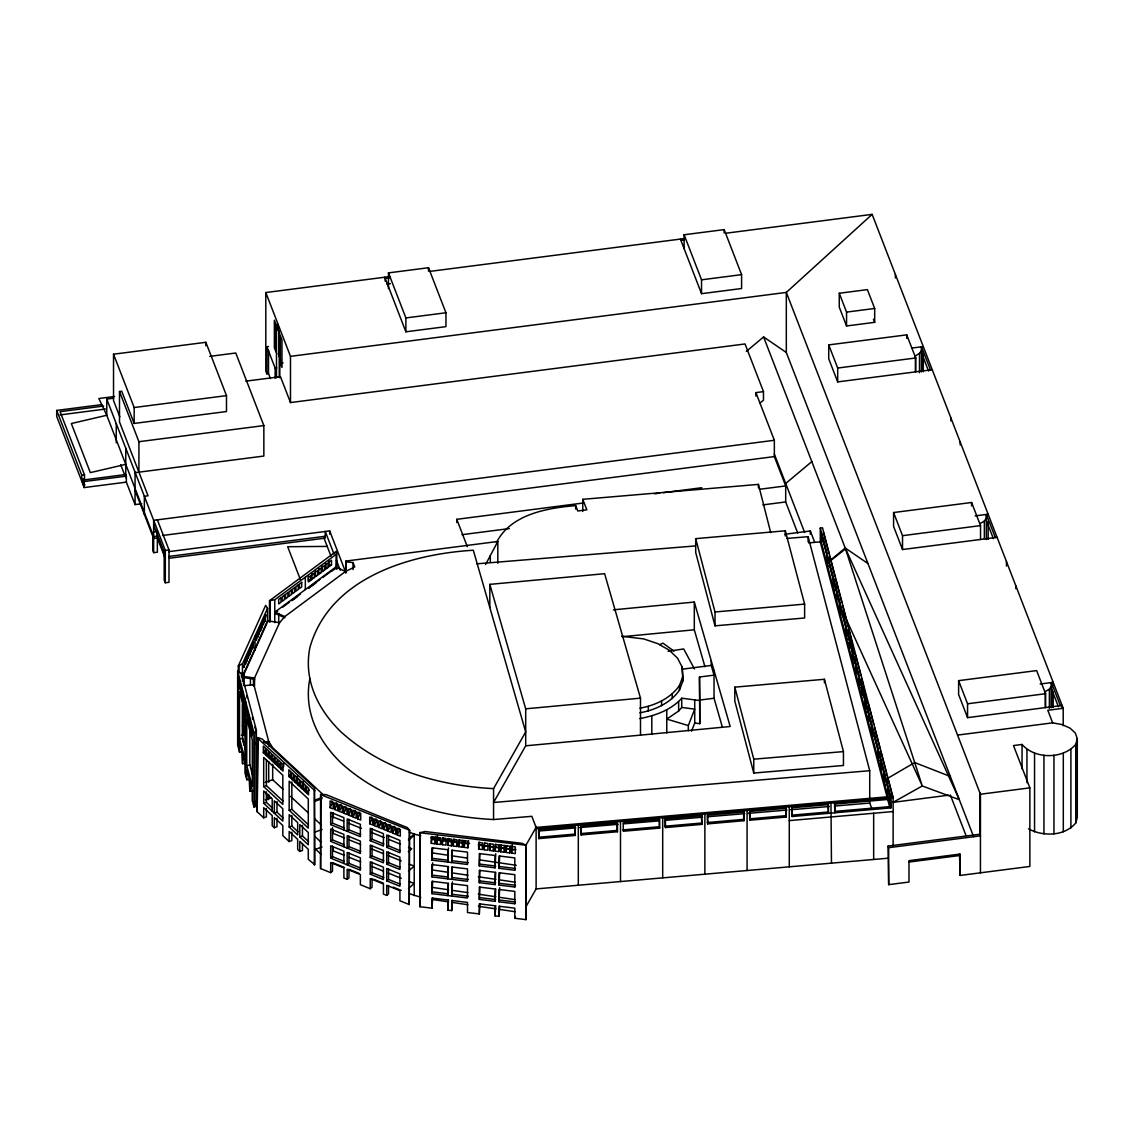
<?xml version="1.0" encoding="UTF-8"?>
<svg xmlns="http://www.w3.org/2000/svg" width="1134" height="1134" viewBox="0 0 1134 1134"><rect width="100%" height="100%" fill="white"/><g stroke="black" fill="none" stroke-linecap="round" stroke-linejoin="round"><path stroke-width="1.5" d="M435.669 836.878L435.031 843.795L431.317 843.342L431.969 836.424M436.803 844.008L436.803 837.346L440.516 837.799L440.516 844.461L436.803 844.008L437.441 835.574M442.288 844.674L442.288 838.026L446.002 838.48L446.002 845.128L442.288 844.674L442.926 837.757M451.913 843.2L451.474 845.794L447.774 845.34L448.412 838.423M453.898 842.123L457.612 842.576L456.959 846.46L453.246 846.007L453.898 839.089M463.097 840.209L462.445 847.126L458.731 846.687L459.383 839.77M468.583 840.889L467.931 847.807L464.217 847.353L464.869 840.436M478.676 849.111L478.676 842.449L482.389 842.902L482.389 849.564L478.676 849.111L479.328 842.193M484.161 849.777L484.161 843.115L487.875 843.568L487.875 850.231L484.161 849.777L484.813 842.86M493.786 848.303L493.361 850.897L489.647 850.443L490.299 843.526M499.484 844.646L498.847 851.563L495.133 851.11L495.771 844.192M504.97 845.312L504.332 852.229L500.618 851.776L501.256 844.858M510.456 845.978L509.804 852.896L506.104 852.456L506.742 845.539M511.576 853.122L511.576 846.46L515.29 846.914L515.29 853.576L511.576 853.122L512.228 844.688M1028.467 828.826C1042.996 836.75 1064.543 836.353 1075.769 823L1075.769 744.414L1077.3 738.716L1075.315 733.06L1070.057 728.141L1062.175 724.598L1052.65 722.84L957.564 735.101M1075.769 823L1077.3 817.302L1077.3 738.716M335.891 568.658L336.217 551.379L269.495 600.708L269.495 621.843M419.906 832.753L424.995 831.52L522.164 843.356L526.119 845.255L525.963 919.631L514.808 918.271L514.808 908.164L499.031 906.25L499.031 916.357L495.09 915.875L495.09 905.768L479.313 903.841L479.313 913.947L467.506 912.516L467.506 902.409L451.715 900.481L451.715 910.588L447.788 910.106L447.788 899.999L431.997 898.085L431.997 908.192L419.906 906.718L419.906 832.753L526.119 845.255M452.367 850.202L451.715 862.549L451.715 850.216L467.506 852.13L467.506 864.477L431.997 860.153L432.649 847.807M419.906 906.718L420.062 832.328M452.367 866.986L451.715 879.332L451.715 866.986L467.506 868.913L467.506 881.26L431.997 876.936L432.649 862.818M452.367 881.954L451.715 896.058L451.715 883.726L467.506 885.64L467.506 897.986L431.997 893.663L432.649 881.316M448.44 847.963L447.788 862.081L447.788 849.735L431.997 847.807L431.997 860.153M431.997 908.192L432.649 898M448.44 866.504L447.788 878.85L447.788 866.518L431.997 864.59L431.997 876.936M448.44 883.23L447.788 895.591L447.788 883.244L431.997 881.316L431.997 893.663M447.788 910.106L448.44 899.914M451.715 910.588L452.367 900.396M495.742 853.718L495.09 867.836L479.313 865.908L479.951 853.562M495.742 872.259L495.09 884.619L479.313 882.691L479.951 870.345M495.742 888.999L495.09 901.346L479.313 899.418L479.951 887.071M479.313 913.947L479.951 903.755M499.669 866.546L515.46 868.474L514.808 870.246L499.031 868.318L499.669 855.972M499.669 883.329L515.46 885.243L514.808 887.015L499.031 885.101L499.669 872.741M499.669 900.056L515.46 901.969L514.808 903.741L499.031 901.828L499.669 887.709M495.09 915.875L495.742 905.683M499.031 916.357L499.669 906.165M514.808 918.271L515.46 916.499M639.888 712.804C655.055 710.054 670.336 703.151 679.436 690.237L679.436 685.616L682.824 676.474L682.186 667.146L677.551 658.188L669.216 650.179L657.692 643.616L643.701 638.91L621.659 636.259M679.436 690.237L682.824 681.095L682.824 676.474M688.31 725.562L694.717 709.133L681.718 707.446L678.642 711.046L666.764 719.084L688.31 725.562L688.31 730.764M691.513 731.217L694.717 723.01L694.717 699.891M252.925 790.965L249.82 791.249L249.82 781.142L252.244 790.341L252.244 800.448L253.959 806.954L254.696 806.898L256.369 804.091L256.369 730.126L241.443 673.454L237.658 671.13L237.658 745.081L238.395 745.024L238.296 665.913L265.639 605.358L267.525 608.363L267.525 622.438M242.478 681.449L242.478 663.829L267.525 608.363M266.816 623.53L242.478 677.437L254.526 679.138M243.229 714.859L245.383 710.068M245.539 716.915L244.093 720.104L243.626 696.319L244.193 705.135M245.341 719.381L242.478 725.717L245.922 726.214M497.812 563.3L497.812 541.471L345.87 561.075L346.196 561.925L353.028 562.549L354.729 566.943L345.487 571.508L284.79 616.584L279.545 622.722L254.526 677.99L253.888 685.957M496.423 542.662C510.711 514.113 547.098 508.075 575.675 505.594L577.759 510.98L586.831 509.818L582.763 499.314L758.419 484.388L770.709 532.64M330.107 807.663L330.107 801.001L333.212 802.262L333.212 808.925L330.107 807.663L331.908 804.063L331.908 801.029M334.7 809.52L334.7 802.872L337.79 804.134L337.79 810.782L334.7 809.52L336.5 805.92L336.5 802.9M339.279 811.391L339.279 804.729L342.383 805.99L342.383 812.639L339.279 811.391L341.079 807.777L341.079 804.757M343.857 813.248L343.857 806.586L346.961 807.847L346.961 814.51L343.857 813.248L345.672 809.648L345.672 806.614M348.45 815.105L348.45 808.457L351.554 809.704L351.554 816.367L348.45 815.105L350.25 811.505L350.25 808.485M353.028 816.962L353.028 810.314L356.133 811.575L356.133 818.224L353.028 816.962L354.843 813.361L354.843 810.342M357.621 818.833L357.621 812.171L360.725 813.432L360.725 820.095L357.621 818.833L359.421 815.218L359.421 812.199M369.698 823.738L369.698 817.075L372.803 818.337L372.803 824.999L369.698 823.738L371.513 820.137L371.513 817.104M374.291 825.595L374.291 818.946L377.395 820.194L377.395 826.856L374.291 825.595L376.091 821.994L376.091 818.975M378.869 827.466L378.869 820.803L381.974 822.065L381.974 828.713L378.869 827.466L380.684 823.851L380.684 820.832M383.462 829.323L383.462 822.66L386.566 823.922L386.566 830.584L383.462 829.323L385.262 825.708L385.262 822.689M388.041 831.179L388.041 824.531L391.145 825.779L391.145 832.441L388.041 831.179L389.855 827.579L389.855 824.56M392.633 833.036L392.633 826.388L395.738 827.65L395.738 834.298L392.633 833.036L394.434 829.436L394.434 826.417M397.212 834.908L397.212 828.245L400.316 829.507L400.316 836.169L397.212 834.908L399.012 831.293L399.012 828.274M485.579 564.548L497.812 541.471M493.559 788.626L525.694 731.926L473.317 550.245C409.02 554.115 329.455 578.142 309.908 647.5A233.902 135.045 0 0 0 340.569 731.515C382.073 769.447 438.348 785.791 493.559 788.626L493.559 819.542L531.832 816.31L536.113 827.381L536.113 888.914L525.921 906.789M525.694 745.803L640.497 735.13L640.497 698.147L604.62 573.691L489.817 584.364L525.694 708.821L525.694 745.803L493.559 802.489L869.721 770.709L869.721 803.07L871.975 808.882M525.921 845.255L536.113 827.381M254.696 806.898L254.696 732.933L256.369 730.126M915.436 371.654L915.436 355.863L919.504 353.397L921.644 350.222L921.503 346.82L930.475 369.939M980.286 523.497L984.355 521.03L986.481 517.855L986.353 514.453L995.312 537.573M1045.321 707.389L1045.321 691.598L1049.389 689.132L1051.516 685.957L1051.374 682.555L1060.347 705.674M639.845 718.587C655.112 715.667 671.172 710.097 681.718 698.204L699.749 700.543L699.749 723.662L694.717 723.01M639.888 708.183C655.055 705.433 670.336 698.53 679.436 685.616M263.329 752.721L263.329 746.059L265.328 747.916L265.328 754.578L263.329 752.721L266.008 749.645M266.292 755.471L266.292 748.809L268.29 750.665L268.29 757.328L266.292 755.471L268.956 752.395M269.24 758.221L269.24 751.559L271.239 753.415L271.239 760.078L269.24 758.221L271.905 755.145M272.188 760.971L272.188 754.308L274.187 756.165L274.187 762.828L272.188 760.971L274.853 757.895M275.151 763.721L275.151 757.058L277.15 758.929L277.15 765.578L275.151 763.721L276.923 761.665M278.099 766.471L278.099 759.808L280.098 761.679L280.098 768.328L278.099 766.471L280.764 763.395M281.048 769.221L281.048 762.558L283.046 764.429L283.046 771.077L281.048 769.221L283.713 766.145L283.713 763.125M288.83 776.464L288.83 769.816L290.828 771.673L290.828 778.335L288.83 776.464L290.616 774.423M291.792 779.214L291.792 772.566L293.791 774.423L293.791 781.085L291.792 779.214L294.457 776.138M294.741 781.978L294.741 775.316L296.739 777.173L296.739 783.835L294.741 781.978L297.406 778.888L297.406 775.869M297.689 784.728L297.689 778.066L299.688 779.923L299.688 786.585L297.689 784.728L300.354 781.638M300.638 787.478L300.638 780.816L302.636 782.673L302.636 789.335L300.638 787.478L303.317 784.388L303.317 781.369M303.6 790.228L303.6 783.566L305.599 785.423L305.599 792.085L303.6 790.228L305.372 788.173M306.549 792.978L306.549 786.316L308.547 788.173L308.547 794.835L306.549 792.978L309.213 789.902M908.986 862.053L960.129 855.461L959.506 853.859L960.129 875.434L1029.856 866.447L1029.856 787.861L1013.498 745.562L1022.06 744.457C1035.059 759.341 1062.799 759.355 1075.769 744.414M1063.21 725.746L1063.21 708.282L872.145 214.369L786.316 292.416L290.488 356.345L265.81 292.544L389.997 276.54M408.467 839.047L414.222 834.114L420.827 835.758M408.467 840.195L414.222 835.276M408.311 851.662L411.755 848.714L408.509 847.396M408.467 871.054L414.222 866.135L409.36 864.165M408.467 888.475L414.222 883.556L409.36 881.586M746.356 351.37L763.593 336.94L786.316 352.504L973.61 836.665M759.695 403.307L763.48 400.146L763.48 391.627L745.038 343.956L290.488 402.57L280.481 376.686L245.794 381.166M811.816 461.609L785.692 483.467L785.692 501.951L797.684 532.98M830.839 559.941L845.227 547.991L763.593 336.94M320.568 794.594L326.096 794.622L407.319 827.593L409.672 830.244L409.246 904.549L399.919 900.765L399.919 890.658L386.722 885.3L386.722 895.406L383.434 894.074L383.434 883.967L370.237 878.609L370.237 888.716L360.371 884.704L360.371 874.597L347.174 869.239L347.174 879.346L343.885 878.014L343.885 867.907L330.674 862.549L330.674 872.656L320.568 868.559L320.568 794.594L409.672 830.244M348.974 819.258L348.974 829.833L347.174 831.321L347.174 818.975L360.371 824.333L360.371 836.679L330.674 824.631L332.489 823.142L332.489 812.568M348.974 836.027L348.974 846.616L347.174 848.09L347.174 835.758L360.371 841.116L360.371 853.448L330.674 841.4L332.489 839.925L332.489 827.579M348.974 852.768L348.974 863.343L347.174 864.831L347.174 852.484L360.371 857.843L360.371 870.189L330.674 858.126L332.489 856.652L332.489 846.077M320.568 868.559L320.993 794.239M330.674 872.656L332.489 871.181L332.489 862.761M370.237 840.677L370.237 828.33L383.434 833.688L383.434 846.035L370.237 840.677L372.037 839.203L372.037 828.614M370.237 857.46L370.237 845.114L383.434 850.472L383.434 862.818L370.237 857.46L372.037 855.972L372.037 845.397M347.174 879.346L348.974 877.872L348.974 869.452M386.722 847.367L386.722 835.035L399.919 840.393L399.919 852.725L386.722 847.367L388.523 845.893L388.523 835.304M370.237 874.186L370.237 861.84L383.434 867.198L383.434 879.545L370.237 874.186L372.037 872.712L372.037 862.124M386.722 864.151L386.722 851.804L399.919 857.162L399.919 869.509L386.722 864.151L388.523 862.662L388.523 852.088M370.237 888.716L372.037 887.227L372.037 878.807M386.722 880.877L386.722 868.531L399.919 873.889L399.919 886.235L386.722 880.877L388.523 879.403L388.523 868.814M386.722 895.406L388.523 893.932L388.523 885.498M830.627 560.607L845.525 548.899M239.416 686.977L239.416 680.329L239.983 689.146L239.416 686.977L241.485 685.375M242.775 699.777L242.775 693.115L243.356 701.946L242.775 699.777L244.845 698.175M248.374 721.011L248.374 714.349L248.941 723.166L248.374 721.011L250.444 719.41M251.748 733.797L251.748 727.149L252.315 735.966L251.748 733.797L253.818 732.21M269.495 600.708L274.768 599.744L335.891 554.569M311.935 574.825L314.26 573.095L314.26 577.631L309.454 580.367M318.824 569.722L321.163 567.992L321.163 572.528L318.824 574.258L318.697 568.545M329.172 562.067L331.511 560.338L331.511 564.874L329.172 566.603L329.044 560.891M310.815 580.183L308.476 581.898L308.476 577.376L310.815 575.647L310.815 580.183L308.349 581.189L308.349 576.2M317.718 575.08L315.38 576.795L315.38 572.273L317.718 570.544L317.718 575.08L315.238 576.086L315.238 571.097M324.608 569.977L322.283 571.706L322.283 567.17L324.608 565.441L324.608 569.977L322.141 570.983L322.141 565.994M328.066 567.425L325.727 569.155L325.727 564.619L328.066 562.889L328.066 567.425L325.586 568.432L325.586 563.442M282.749 607.115L289.468 602.14M292.161 600.155L300.226 594.188M308.746 587.809L319.916 579.545M322.708 577.489L331.085 571.295M277.674 611.183L274.825 613.296L284.79 617.732L284.79 616.584L274.825 612.133L335.891 567L345.487 571.508L345.487 572.656M291.863 600.694L297.547 596.498M308.916 588.092L316.017 582.848M331.638 571.295L335.891 568.148M238.296 665.913L242.478 663.829M886.689 778.916L914.713 762.572L950.335 776.478M892.982 802.404L922.282 785.975L959.307 799.683L845.227 547.991L867.964 563.555M659.747 644.636L662.922 643.106L674.007 651.157M329.044 565.88L331.511 564.874M318.697 573.535L321.163 572.528M311.793 578.638L314.26 577.631M265.228 782.417L272.67 779.696L282.89 789.207M265.228 799.853L271.182 797.67M314.543 800.221L322.042 797.528M314.543 801.369L322.042 798.676M314.543 832.228L322.042 829.535M314.543 849.664L322.042 846.956M266.377 808.443L266.377 816.877L263.698 817.827L257.191 811.76L257.829 737.568L262.252 739.07L314.557 787.804L314.926 864.732L308.292 859.359L308.292 849.253L299.787 841.329L299.787 851.436L302.452 850.486L302.452 843.753M263.698 786.571L282.82 804.375L282.82 775.259L263.698 757.441L263.698 786.571L266.377 785.607L282.933 801.043M272.203 811.207L272.203 798.875L263.698 790.951L263.698 803.297L266.377 802.348L272.443 808.003M257.191 737.795L314.926 790.767M257.191 811.76L257.829 737.568M283.061 817.883L276.994 812.227L274.315 813.191L274.315 800.845L282.82 808.769L282.82 821.101L263.698 803.297M289.17 810.286L308.292 828.104L308.292 798.974L289.17 781.17L289.17 810.286L291.835 809.336L308.405 824.772M263.698 817.827L263.698 807.72L272.203 815.63L272.203 825.736L274.315 827.721L276.994 826.757L276.994 818.337M289.17 827.026L297.675 834.936L297.675 822.604L289.17 814.68L289.17 827.026L291.835 826.062L297.916 831.718M299.787 836.906L308.292 844.83L308.292 832.484L299.787 824.574L299.787 836.906L302.452 835.956L308.533 841.612M274.315 827.721L274.315 817.614L282.82 825.524L282.82 835.63L289.17 841.556L291.835 840.592L291.835 832.172M164.756 555.291L157.357 536.155L153.657 536.637L125.761 464.359L90.337 472.623L71.343 423.535L106.766 415.271L106.766 399.097L113.627 398.204M668.096 651.299L683.703 648.946L694.447 668.947M388.466 288.646L388.466 272.897L428.51 267.723L445.946 312.771L445.946 326.635L405.887 331.808L384.766 277.206M684.114 248.644L684.114 234.766L724.172 229.607L741.593 274.641L741.593 288.518L701.535 293.678L680.414 239.09M430.027 271.38L683.901 238.636M725.703 233.25L872.145 214.369M390.379 277.561L385.163 278.227L385.163 281.275M684.298 239.657L680.811 240.11L683.774 240.082M386.907 284.067L390.379 283.613M119.821 416.802L113.528 400.571L113.528 354.205L205.864 342.298L226.488 395.624L226.488 411.529L134.166 423.436L121.707 391.216L119.495 391.499L119.495 421.961L148.058 495.799L144.358 496.267L144.358 514.439M388.466 272.897L405.887 317.931L445.946 312.771M684.114 234.766L701.535 279.815L741.593 274.641M270.431 378.6L268.517 373.653L266.873 373.866L266.873 346.735L268.517 346.522M209.762 356.36L235.773 353L263.853 425.59L263.853 456.052L135.215 472.637M280.339 363.234L281.969 367.444L281.969 339.846L280.339 335.636L280.339 363.234L283.103 362.88M839.259 293.252L867.382 289.624L874.683 308.476L874.683 322.339L846.559 325.968L839.259 307.116L839.259 293.252L846.559 312.105L846.559 325.968M266.873 346.735L275.151 368.139L276.795 367.926M114.605 396.489L98.856 398.516L106.766 415.271L125.761 464.359M141.764 503.723L135.059 504.587L126.37 482.134L84.214 487.563L56.7 416.433L56.7 410.423L101.776 404.611M103.69 406.043L60.074 411.67L84.511 474.82L84.511 478.973L83.122 479.158L84.37 483.268M846.559 312.105L874.683 308.476M60.074 414.902L105.434 409.048M113.528 354.205L134.166 407.531L226.488 395.624M932.233 369.712L837.686 381.903L828.727 358.783L828.727 344.906L906.746 334.856L915.691 357.975L915.691 371.853M119.495 391.499L138.915 441.707L263.853 425.59M911.665 348.081L923.289 346.593M828.727 344.906L837.686 368.04L915.691 357.975M56.7 410.423L81.747 475.174L84.511 474.82M755.91 396.078L755.91 392.605L763.48 391.627M83.122 480.079L81.747 480.263L83.604 485.04L84.979 484.87M126.37 482.134L126.37 476.124L84.214 481.553L84.214 487.563M759.411 489.307L785.692 485.919L774.352 456.591L774.352 440.276L153.657 520.322L153.657 552.669L157.357 552.201L157.357 532.952M153.657 531.818L157.357 531.35M162.616 535.475L774.352 456.591M106.766 399.097L165.309 550.415L168.994 549.933L168.994 582.295L165.309 582.777L164.175 579.857L164.175 552.244L153.657 525.07M168.895 551.634L329.682 530.896L345.927 572.911M168.895 556.44L325.26 536.269M456.761 522.519L456.761 519.315L582.791 503.071M654.545 493.814L659.804 493.134M663.305 492.68L701.804 487.719M168.895 558.282L325.26 538.126L325.26 531.463L334.006 554.087M462.02 534.681L509.279 528.586M762.927 504.885L785.692 501.951M997.084 537.346L902.522 549.536L893.578 526.417L893.578 512.54L971.597 502.49L980.541 525.609L980.541 539.486M785.04 534.227L810.328 530.967L814.694 542.25M975.127 515.899L988.139 514.226M893.578 512.54L902.522 535.673L980.541 525.609M682.625 669.131L711.245 665.445L714.037 675.141L699.494 677.012L699.749 723.662M699.494 700.117L714.037 698.246L722.358 727.092M1062.119 708.481L1062.119 705.447L967.557 717.638L958.613 694.518L958.613 680.655L1036.632 670.591L1045.576 693.71L1045.576 707.588M1040.161 684L1053.174 682.328L1053.174 685.347M958.613 680.655L967.557 703.775L1045.576 693.71M1063.21 708.282L1047.788 710.267L1052.65 722.84M892.997 802.362L948.591 795.189M786.316 352.504L786.316 292.416L980.442 794.239L1029.856 787.861M888.05 846.077L979.833 834.241L980.442 835.843L888.673 847.679L888.05 846.077L888.673 884.648L908.986 882.039L908.986 860.663L960.129 854.072L960.129 875.434M613.409 609.823L694.306 602.055L730.183 726.511L640.497 735.13M622.197 636.713L694.306 629.795L704.951 666.735M525.694 708.821L640.497 698.147M263.414 741.919L268.701 741.452L272.67 747.689L323.757 795.26M265.172 742.912L268.701 742.6M808.641 542.903L820.775 541.825M695.709 538.65L785.309 530.797L804.616 604.11L804.616 617.987L715.015 625.84L695.709 552.527L695.709 538.65L715.015 611.977L715.015 625.84M889.666 806.969L820.279 541.868L820.279 528.005L822.504 527.806L893.138 797.684L893.138 845.78M821.2 541.683L826.785 563.017L826.785 553.86L821.2 532.526L821.2 541.683L823.426 541.485L827.296 556.255M827.579 566.036L833.164 587.369L833.164 578.227L827.579 556.893L827.579 566.036L829.804 565.852L834.1 582.252M833.958 581.246L839.543 602.579L839.543 611.736L833.958 590.403L833.958 581.246L836.183 581.062L841.768 602.381M833.958 590.403L836.183 590.204L839.614 603.331M715.015 611.977L804.616 604.11M840.337 614.77L845.921 636.089L845.921 626.946L840.337 605.613L840.337 614.77L842.562 614.571L846.418 629.342M244.547 685.616L253.888 684.794L268.701 741.452L268.701 746.044M846.715 639.122L852.3 660.456L852.3 651.299L846.715 629.965L846.715 639.122L848.927 638.924L853.222 655.339M853.08 663.489L858.665 684.808L858.665 675.666L853.08 654.332L853.08 663.489L855.305 663.291L859.175 678.061M734.804 687.147L824.404 679.28L843.455 751.601L843.455 765.478L753.77 773.048L734.804 701.01L734.804 687.147L753.77 759.185L753.77 773.048M237.658 671.13L253.959 733.003L254.696 732.933M241.443 735.314L246.106 734.917M239.515 738.645L244.972 759.355L244.972 712.067L239.515 691.357L239.515 738.645L242.619 738.376L245.554 749.531M859.459 687.842L865.044 709.175L865.044 700.018L859.459 678.685L859.459 687.842L861.684 687.643L865.979 704.058M237.658 745.081L239.515 752.14L242.619 751.87M239.515 752.14L239.515 742.033L241.939 751.247L242.548 763.65L245.653 763.38M246.73 765.393L252.315 786.599L252.315 740.006L246.73 718.8L246.73 765.393L249.82 765.124L249.82 727.163M865.837 712.209L871.422 733.528L871.422 724.385L865.837 703.052L865.837 712.209L868.063 712.01L871.493 725.136M242.548 763.65L242.548 753.543L244.972 762.757L244.972 772.849L246.787 779.738L249.891 779.469M872.216 736.561L877.801 757.895L877.801 748.738L872.216 727.404L872.216 736.561L874.442 736.377L878.297 751.133M878.496 760.574L884.081 781.907L884.081 772.75L878.496 751.431L878.496 760.574L880.721 760.39L885.016 776.79M890.459 797.089L884.874 775.755L884.874 784.912L887.086 784.714L890.091 796.21M535.602 826.062L535.602 827.494L892.784 796.337M893.138 797.684L536.113 828.826L535.602 827.494M701.847 815.658L665.46 818.833L665.46 827.565L701.847 824.39L701.492 814.311L701.847 824.39M834.525 802.744L834.879 812.78L834.879 804.091L890.913 799.201L890.913 807.89L792.042 816.523L791.688 806.444L792.042 807.791L828.43 804.616L828.43 813.347L828.075 805.012M538.522 837.261L574.91 834.085L575.264 835.432L538.877 838.607L538.522 830.272M580.721 833.589L617.109 830.414L617.463 831.746L581.076 834.922L580.721 826.587M622.92 829.904L659.308 826.729L659.648 828.075L623.261 831.25L623.261 822.504L659.648 819.329L659.648 828.075M665.105 817.486L665.105 826.218L701.492 823.043M707.304 822.533L743.691 819.372L744.046 820.704L707.659 823.879L707.304 815.544M749.489 818.861L785.876 815.686L786.231 817.033L749.843 820.208L749.489 811.873M791.688 815.176L828.075 812.001M834.525 811.434L890.559 806.558L890.913 807.89M789.278 820.605L893.138 811.547M536.113 888.914L888.262 858.197M753.77 759.185L843.455 751.601M538.877 831.024L575.831 827.905M579.346 827.607L618.073 824.333M623.346 823.879L658.542 820.917M665.587 820.321L702.541 817.189M707.814 816.749L744.783 813.631M748.298 813.333L787.01 810.059M790.54 809.761L829.252 806.487M834.525 806.047L869.721 803.07M476.833 563.825L695.34 545.936M786.968 538.423L808.117 536.694L869.721 770.709M327.216 546.418L287.682 546.716L300.382 579.545M493.559 819.542C438.348 816.721 382.073 800.363 340.554 762.431A233.902 135.045 0 0 1 309.908 678.43M431.969 839.444L435.669 839.897M437.441 840.11L441.154 840.563M442.926 840.776L446.64 841.23M448.412 841.442L452.126 841.896M459.383 842.789L463.097 843.242M464.869 843.455L468.583 843.909M479.328 845.213L483.041 845.666M484.813 845.879L488.527 846.333M490.299 846.545L493.999 846.999M495.771 847.211L499.484 847.665M501.256 847.892L504.97 848.331M506.742 848.558L510.456 849.012M512.228 849.224L515.942 849.678M432.649 858.381L448.44 860.309M452.367 860.777L468.158 862.705M479.951 864.136L495.742 866.064M432.649 875.164L448.44 877.078M452.367 877.56L468.158 879.488M479.951 880.92L495.742 882.847M432.649 891.891L448.44 893.819M452.367 894.287L468.158 896.214M479.951 897.646L495.742 899.574M431.048 837.771L439.808 839.061M443.309 839.571L469.589 843.455M478.35 844.759L481.865 845.269M485.366 845.794L497.628 847.594M501.129 848.119L504.644 848.629M508.145 849.153L513.404 849.933M432.082 852.881L447.859 855.206M451.36 855.716L467.137 858.055M479.398 859.856L516.197 865.299M432.791 870.033L448.568 872.358M452.069 872.882L467.846 875.207M478.35 876.766L495.884 879.346M499.385 879.871L515.148 882.195M432.791 887.468L448.568 889.793M452.069 890.303L467.846 892.642M478.35 894.187L495.884 896.781M499.385 897.292L515.148 899.631M432.791 899.56L448.568 901.884M452.069 902.395L467.846 904.734M478.35 906.279L495.884 908.873M499.385 909.383L515.148 911.722M238.296 739.878L239.033 739.992M279.545 622.722L267.525 620.78L242.478 676.289L254.526 677.99L254.526 686.042M409.36 893.677L420.827 897.292M409.36 832.158L414.222 834.114L414.222 895.647M332.248 816.608L343.602 821.186M348.478 823.156L361.448 828.401M371.187 832.328L384.171 837.572M389.047 839.543L400.401 844.121M344.438 837.955L333.084 833.362L333.084 829.932M349.315 839.925L360.669 844.504M372.023 849.097L383.391 853.675M388.253 855.646L401.238 860.89M344.438 855.376L333.084 850.798L333.084 847.311M349.315 857.347L360.669 861.939M372.023 866.518L383.391 871.11M388.253 873.067L401.238 878.311M333.084 862.889L344.438 867.467M349.315 869.438L359.053 873.364M373.653 879.261L383.391 883.202M393.129 887.128L401.238 890.403M332.489 823.142L344.212 827.905M348.974 829.833L360.697 834.596M372.037 839.203L383.76 843.965M388.523 845.893L400.259 850.656M332.489 839.925L344.212 844.688M348.974 846.616L360.697 851.379M372.037 855.972L383.76 860.734M388.523 862.662L400.259 867.425M332.489 856.652L344.212 861.415M348.974 863.343L360.697 868.105M372.037 872.712L383.76 877.461M388.523 879.403L400.259 884.166M290.545 796.351L308.434 812.993M314.813 818.946L321.205 824.886M314.813 836.368L321.205 842.321M314.813 848.459L321.205 854.412M299.787 851.436L297.675 849.465L297.675 839.358L289.17 831.449L289.17 841.556M844.447 615.167L922.282 785.975L845.227 547.991M921.517 352.872L928.548 371.045M986.367 520.506L993.398 538.678M1051.402 688.607L1058.433 706.78M873.464 319.207L874.683 322.339M950.335 794.962L966.012 835.531M755.91 392.605L774.352 440.276M774.352 454.153L804.644 532.456M830.953 801.724L831.463 863.144M456.761 519.315L467.35 546.687M279.248 352.915L278.766 332.673M278.199 353.454L280.92 360.484M266.873 373.866L265.81 371.13L265.81 292.544M336.5 560.55L340.257 570.246M324.026 538.168L331.029 556.27M157.357 519.84L168.994 549.933M164.756 557.148L157.357 538.012L153.657 538.48L135.059 490.398M126.37 476.124L125.761 474.522L83.604 479.966L83.604 485.976M120.686 464.671L125.123 476.124M153.657 552.669L152.835 550.543L152.835 536.354M83.122 479.158L84.37 482.347M243.356 683.249L243.923 685.418M246.73 696.049L247.297 698.204M252.315 717.269L252.896 719.438M254.852 726.88L255.419 729.034M249.891 764.94L252.4 774.905M242.322 738.645L244.079 745.321M255.689 801.483L256.369 804.091M249.82 791.249L249.211 778.845L246.787 769.632L246.787 779.738M823.426 532.342L829.011 553.661M834.964 576.384L829.804 556.695L829.804 559.742M842.562 605.414L848.133 626.748M855.745 655.778L860.89 675.467M868.063 702.853L873.648 724.187M874.442 727.22L880.012 748.553M885.881 770.922L880.721 751.232L880.721 754.28M887.525 777.201L892.671 796.89M820.279 528.005L890.559 796.522M836.353 594.627L837.728 599.829M848.884 642.454L850.259 647.712M855.631 668.238L856.978 673.369M861.401 690.28L862.733 695.397M868.105 715.894L869.509 721.267M880.622 763.721L882.039 769.15M887.412 789.675L888.758 794.806M884.874 784.912L890.459 806.246M665.105 826.218L665.46 827.565M256.071 742.572L257.815 749.234M266.079 792.978L267.822 799.64M682.824 681.095L682.186 667.146M699.494 677.012L699.749 700.543M1070.907 749.461L1070.907 828.047M1063.309 753.217L1063.309 831.803M1053.94 755.23L1053.94 833.816M1053.174 691.839L1053.174 707.432M1051.516 685.957L1051.516 707.006M1051.402 682.555L1051.374 707.659M1049.389 689.132L1049.389 708.424M1043.946 755.244L1043.946 833.816M1034.548 753.245L1034.548 831.832M1026.95 749.503L1026.95 782.673M1022.06 744.457L1022.06 768.909M1015.781 585.668L1015.781 588.702M1006.439 561.514L1006.439 566.05M988.139 522.009L988.139 539.33M986.367 515.956L986.353 539.557M984.355 521.03L984.355 538.565M980.442 794.239L980.442 872.826M979.833 792.638L979.833 834.241M971.597 502.49L971.597 505.948M967.557 703.775L967.557 717.638M960.186 441.962L960.186 444.996M950.873 417.879L950.873 420.912M923.289 354.375L923.289 371.697M921.644 350.222L921.644 371.272M921.517 348.322L921.503 371.924M919.504 353.397L919.504 372.689M906.746 334.856L906.746 338.315M902.522 535.673L902.522 549.536M895.392 274.471L895.392 277.958M890.459 798.619L890.559 806.558M888.673 847.679L888.673 884.648M887.086 780.149L887.086 784.714M886.306 772.566L886.306 775.613M874.442 733.315L874.442 736.377M873.662 813.248L873.662 859.473M868.063 707.432L868.063 712.01M867.269 702.882L861.684 678.501L861.684 681.548M855.305 658.712L855.305 663.291M854.512 654.162L848.927 629.781L848.927 632.829M842.562 611.524L842.562 614.571M837.686 368.04L837.686 381.903M836.183 585.626L836.183 590.204M835.389 578.028L835.389 581.076M824.404 679.28L824.404 682.739M823.426 538.437L823.426 541.485M810.328 530.967L810.328 534.213M808.117 536.694L808.117 541.797M792.042 807.791L792.042 816.523M789.278 806.742L789.278 866.83M786.231 817.033L786.231 808.287L749.843 811.462L749.843 820.208M785.876 808.698L785.876 815.686M785.309 530.797L785.309 535.999M758.419 484.388L758.419 487.861M747.079 810.413L747.079 870.515M744.046 820.704L744.046 811.972L707.659 815.148L707.659 823.879M743.691 810.626L743.691 819.372M724.172 229.607L724.172 233.065M714.037 670.52L714.037 698.246M711.245 660.824L711.245 665.445M704.88 814.099L704.88 874.186M701.535 279.815L701.535 293.678M694.306 602.055L694.306 629.795M681.718 698.204L681.718 707.446M678.642 701.804L678.642 711.046M672.207 693.98L672.207 698.601M666.764 709.841L666.764 732.947M662.695 817.784L662.695 877.872M661.618 701.053L661.618 705.674M659.308 819.74L659.308 826.729M651.809 715.937L651.809 734.095M648.322 706.369L648.322 711.004M620.496 821.455L620.496 881.557M617.463 831.746L617.463 823.015L581.076 826.19L581.076 834.922M617.109 823.426L617.109 830.414M582.763 499.314L582.763 511.448M578.312 825.141L578.312 885.229M575.675 505.594L575.675 509.053M575.264 835.432L575.264 826.7L538.877 829.875L538.877 838.607M574.91 825.354L574.91 834.085M525.963 845.681L525.963 919.631M514.808 870.246L514.808 857.899L499.031 855.972L499.031 868.318M514.808 887.015L514.808 874.683L499.031 872.755L499.031 885.101M514.808 903.741L514.808 891.409L499.031 889.481L499.031 901.828M509.804 852.896L509.804 846.247L506.104 845.794L506.104 852.456M504.332 852.229L504.332 845.581L500.618 845.128L500.618 851.776M498.847 851.563L498.847 844.915L495.133 844.461L495.133 851.11M495.09 867.836L495.09 855.49L479.313 853.576L479.313 865.908M495.09 884.619L495.09 872.273L479.313 870.345L479.313 882.691M495.09 901.346L495.09 888.999L479.313 887.086L479.313 899.418M493.361 850.897L493.361 844.235L489.647 843.795L489.647 850.443M490.299 555.632L490.299 562.436M489.817 584.364L489.817 607.484M467.931 847.807L467.931 841.144L464.217 840.691L464.217 847.353M462.445 847.126L462.445 840.478L458.731 840.025L458.731 846.687M456.959 846.46L456.959 839.812L453.246 839.358L453.246 846.007M451.474 845.794L451.474 839.146L447.774 838.692L447.774 845.34M435.031 843.795L435.031 837.133L431.317 836.679L431.317 843.342M428.51 267.723L428.51 271.196M409.246 830.584L409.246 904.549M405.887 317.931L405.887 331.808M353.028 562.549L353.028 569.58M346.196 561.925L346.196 572.486M345.87 561.075L345.87 571.621M343.885 829.975L343.885 817.642L330.674 812.284L330.674 824.631M343.885 846.758L343.885 834.411L330.674 829.053L330.674 841.4M343.885 863.484L343.885 851.152L330.674 845.794L330.674 858.126M336.812 551.648L336.812 569.254M333.084 812.794L333.084 817.94M329.682 530.896L329.682 534.1M314.288 790.993L314.288 864.959M311.793 573.648L311.935 579.346M305.329 577.163L305.329 589.482M302.452 825.382L302.452 835.956M291.835 781.936L291.835 809.336M291.835 815.488L291.835 826.062M290.488 356.345L290.488 402.57M279.815 377.764L279.815 334.275L276.483 325.671L276.483 377.849M279.248 330.49L279.248 377.282M278.709 613.537L278.709 623.898M278.156 324.452L278.156 329.98M276.994 801.653L276.994 812.227M275.151 368.139L275.151 378.317M274.768 599.744L274.768 622.637M272.67 764.273L272.67 779.696M270.09 600.977L270.09 622.098M268.701 761.566L268.701 782.262M268.701 794.339L268.701 799.527M268.517 349.91L268.517 373.653M266.377 759.922L266.377 785.607M266.377 791.759L266.377 802.348M255.008 636.103L255.008 650.179M253.959 733.003L253.959 806.954M253.463 678.642L253.463 685.546M250.43 678.189L250.43 685.092M245.809 702.059L245.809 776.025M244.207 725.547L244.207 733.967M244.093 673.511L244.093 685.588M242.619 699.834L242.619 738.376M242.478 704.342L242.478 736.037M241.443 673.454L241.443 676.97M239.033 666.027L239.033 673.072M205.864 342.298L205.864 345.827M165.309 550.415L165.309 582.777M138.915 441.707L138.915 472.169M135.059 472.226L135.059 504.587M134.166 407.531L134.166 423.436M125.761 448.171L125.761 477.754M116.263 423.634L116.263 442.77M81.747 475.174L81.747 481.185M245.043 660.697L244.093 667.359L245.043 660.697M246.461 657.564L245.497 664.226L246.461 657.564M247.878 654.431L246.914 661.094L247.878 654.431M249.282 651.313L248.332 657.961L249.282 651.313M250.699 648.18L249.735 654.828L250.699 648.18M252.117 645.048L251.153 651.696L252.117 645.048M253.52 641.915L252.57 648.563L253.52 641.915M257.248 633.665L256.298 640.313L257.248 633.665M258.665 630.532L257.716 637.18L258.665 630.532M260.083 627.4L259.119 634.048L260.083 627.4M261.486 624.267L260.536 630.915L261.486 624.267M262.904 621.134L261.954 627.782L262.904 621.134M264.321 618.002L263.357 624.65L264.321 618.002M265.739 614.869L264.775 621.517L265.739 614.869M281.019 597.675L278.68 599.39L278.68 603.926L281.019 602.197L281.019 597.675M284.464 595.123L282.139 596.838L282.139 601.374L284.464 599.645L284.464 595.123M287.923 592.572L285.584 594.301L285.584 598.823L287.923 597.108L287.923 592.572M291.367 590.02L289.042 591.75L289.042 596.271L291.367 594.556L291.367 590.02M294.826 587.469L292.487 589.198L292.487 593.72L294.826 592.005L294.826 587.469M298.27 584.917L295.931 586.647L295.931 591.183L298.27 589.453L298.27 584.917M301.715 582.366L299.39 584.095L299.39 588.631L301.715 586.902L301.715 582.366M276.001 324.409L274.371 320.199L274.371 347.798L276.001 352.008L276.001 324.409M240.819 685.687L240.252 683.519L240.819 692.35L240.819 685.687M241.67 688.891L241.103 686.722L241.67 695.539L241.67 688.891M242.506 692.08L241.939 689.926L242.506 698.742L242.506 692.08M245.043 701.677L244.462 699.522L245.043 708.339L245.043 701.677M247.255 710.111L246.688 707.956L247.255 716.773L247.255 710.111M248.105 713.314L247.538 711.146L248.105 719.977L248.105 713.314M249.792 719.707L249.211 717.553L249.792 726.37L249.792 719.707M250.628 722.911L250.061 720.742L250.628 729.573L250.628 722.911M251.479 726.114L250.898 723.946L251.479 732.762L251.479 726.114"/></g></svg>
